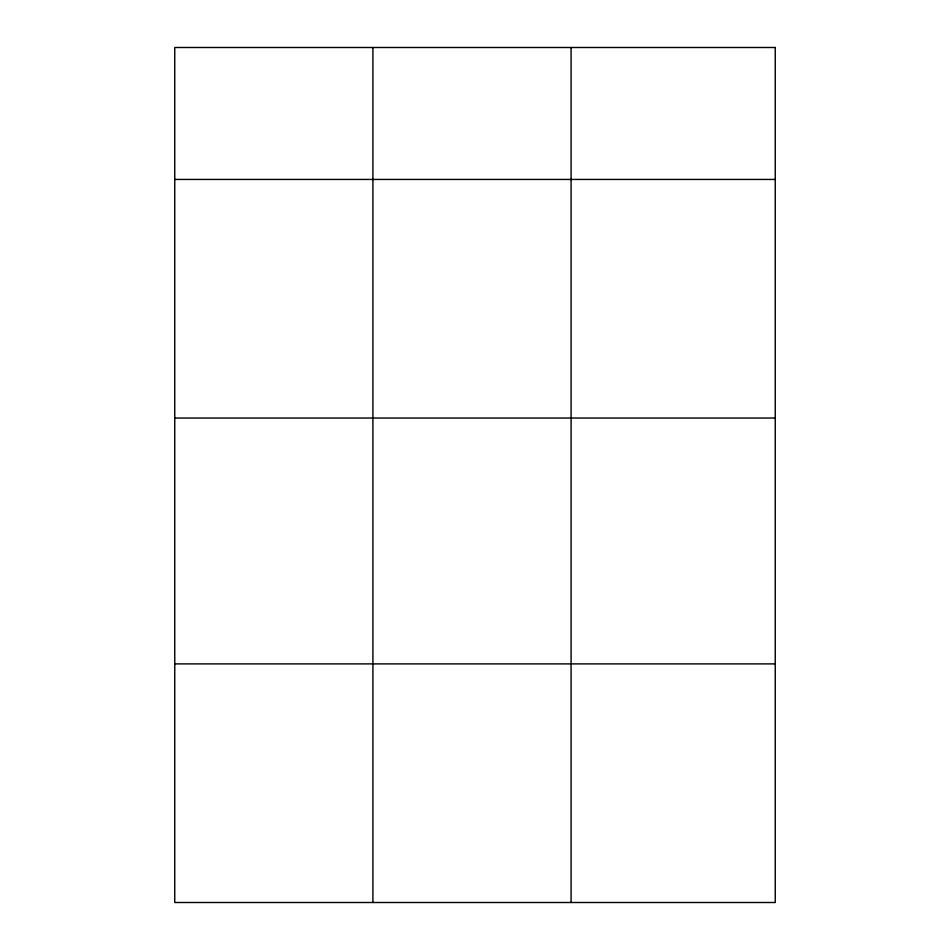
<?xml version="1.0" encoding="UTF-8"?>
<svg xmlns="http://www.w3.org/2000/svg" width="950" height="950" viewBox="0 0 950 950"><rect width="100%" height="100%" fill="white"/><g stroke="black" fill="none" stroke-linecap="round" stroke-linejoin="round"><path stroke-width="1.43" d="M174.752 179.443L775.248 179.443M174.752 418.048L775.248 418.048M174.752 663.896L775.248 663.896M571.081 47.5L571.081 902.5M372.911 47.5L372.911 902.5M775.248 47.5L174.752 47.5L174.752 902.5L775.248 902.5L775.248 47.5"/></g></svg>
